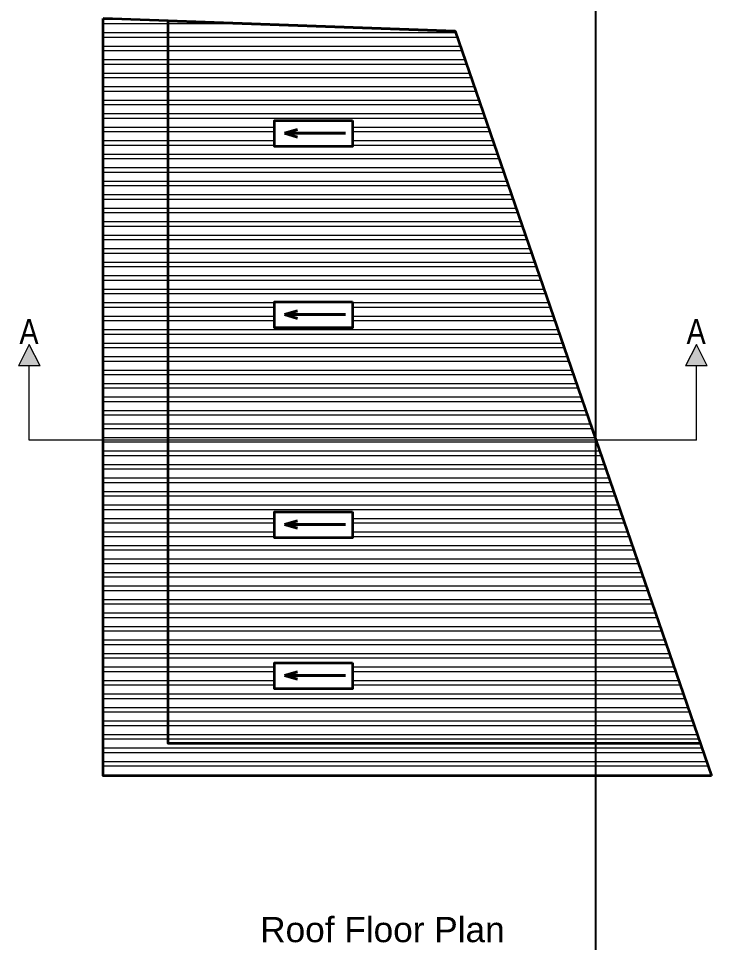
# Model space of a CAD drawing. Header units: inches. Extents: x 352731 to 371558, y -52658 to -39161.
# Drawn here: x 361743 to 362128, y -50120 to -49607 of the extents above; entities that cross this region are included whole.
import ezdxf

# ---------------------------------------------------------------- set-up
doc = ezdxf.new("R2010")
doc.units = ezdxf.units.IN
doc.header["$LTSCALE"] = 2
doc.header["$MEASUREMENT"] = 0
doc.layers.get('0').update_dxf_attribs({"linetype": 'CONTINUOUS'})
for name, color, linetype, lineweight in [('DIM_LINE', 173, 'CONTINUOUS', 20), ('door', 20, 'CONTINUOUS', 35), ('WALL - A', 1, 'CONTINUOUS', 40)]:
    doc.layers.add(name, color=color, linetype=linetype, lineweight=lineweight)
doc.styles.get("Standard").update_dxf_attribs({"font": 'ARIALN.TTF'})
pattern_1 = [(180, (2847.992, 325.253), (-4e-16, -7.5), []), (180, (2845.492, 327.753), (-4e-16, -7.5), [])]

msp = doc.modelspace()

# ---------------------------------------------------------------- hatches: boundary and pattern name
at = {"linetype": 'ByBlock', "lineweight": 5}
for points in [[(361749.19, -49787.98), (361755.19, -49799.98), (361743.19, -49799.98)], [(362119.92, -49787.98), (362125.92, -49799.98), (362113.92, -49799.98)]]:
    msp.add_hatch(color=7, dxfattribs=at).paths.add_polyline_path(points)
at = {"layer": 'DIM_LINE'}
h = msp.add_hatch(dxfattribs=at)
h.set_pattern_fill('ANSI32', color=256, scale=20, angle=135)
h.set_pattern_definition(pattern_1)
h.paths.add_polyline_path([(361826.3, -49608.21), (361790.3, -49606.91), (361790.3, -49841.15), (361826.3, -49841.15)])
h = msp.add_hatch(dxfattribs=at)
h.set_pattern_fill('ANSI32', color=256, scale=20, angle=135)
h.set_pattern_definition(pattern_1)
h.paths.add_polyline_path([(361985.8, -49613.95), (361826.3, -49608.21), (361826.3, -49841.15), (362064.05, -49841.15)])
h.paths.add_polyline_path([(361928.75, -49764.44), (361928.75, -49778.89), (361885.42, -49778.89), (361885.42, -49764.44)], flags=16)
h.paths.add_polyline_path([(361928.75, -49678.14), (361885.42, -49678.14), (361885.42, -49663.69), (361928.75, -49663.69)], flags=16)
h = msp.add_hatch(dxfattribs=at)
h.set_pattern_fill('ANSI32', color=256, scale=20, angle=135)
h.set_pattern_definition(pattern_1)
h.paths.add_polyline_path([(362128.31, -50027.72), (362122.11, -50009.72), (361826.3, -50009.72), (361826.3, -49841.15), (361790.3, -49841.15), (361790.3, -50027.72)])
h = msp.add_hatch(dxfattribs=at)
h.set_pattern_fill('ANSI32', color=256, scale=20, angle=135)
h.set_pattern_definition(pattern_1)
h.paths.add_polyline_path([(362122.11, -50009.72), (362064.05, -49841.15), (361826.3, -49841.15), (361826.3, -50009.72)])
h.paths.add_polyline_path([(361928.75, -49964.96), (361928.75, -49979.41), (361885.42, -49979.41), (361885.42, -49964.96)], flags=16)
h.paths.add_polyline_path([(361928.75, -49895.51), (361885.42, -49895.51), (361885.42, -49881.06), (361928.75, -49881.06)], flags=16)

# ---------------------------------------------------------------- linework, layer by layer
at = {"color": 7, "linetype": 'ByBlock', "lineweight": 5}
for p, q in [((361749.19, -49787.98), (361743.19, -49799.98)), ((361755.19, -49799.98), (361749.19, -49787.98)), ((362119.92, -49787.98), (362113.92, -49799.98)), ((362125.92, -49799.98), (362119.92, -49787.98)), ((361755.19, -49799.98), (361743.19, -49799.98)), ((361749.19, -49841.15), (361749.19, -49799.98)), ((362125.92, -49799.98), (362113.92, -49799.98)), ((362119.92, -49841.15), (362119.92, -49799.98)), ((362119.92, -49841.15), (361749.19, -49841.15))]:
    msp.add_line(p, q, dxfattribs=at)
at = {"ltscale": 0.5}
msp.add_xline((362064.05, -49841.15), (0, 1), dxfattribs=at)
at = {"layer": 'DIM_LINE'}
for points in [[(361885.42, -49663.69), (361885.42, -49678.14), (361928.75, -49678.14), (361928.75, -49663.69)], [(361885.42, -49764.44), (361885.42, -49778.89), (361928.75, -49778.89), (361928.75, -49764.44)], [(361885.42, -49881.06), (361885.42, -49895.51), (361928.75, -49895.51), (361928.75, -49881.06)], [(361885.42, -49964.96), (361885.42, -49979.41), (361928.75, -49979.41), (361928.75, -49964.96)]]:
    msp.add_lwpolyline(points, close=True, dxfattribs=at)
at = {"layer": 'door', "ltscale": 0.5}
msp.add_line((361985.8, -49613.95), (361790.3, -49606.91), dxfattribs=at)
for points in [[(362128.31, -50027.72), (361790.3, -50027.72), (361790.3, -49606.91)], [(362122.11, -50009.72), (361826.3, -50009.72), (361826.3, -49608.21), (361985.8, -49613.95), (362128.31, -50027.72)]]:
    msp.add_lwpolyline(points, dxfattribs=at)
for points in [[(361928.75, -49663.69), (361928.75, -49678.14), (361885.42, -49678.14), (361885.42, -49663.69)], [(361928.75, -49764.44), (361928.75, -49778.89), (361885.42, -49778.89), (361885.42, -49764.44)], [(361928.75, -49881.06), (361928.75, -49895.51), (361885.42, -49895.51), (361885.42, -49881.06)], [(361928.75, -49964.96), (361928.75, -49979.41), (361885.42, -49979.41), (361885.42, -49964.96)]]:
    msp.add_lwpolyline(points, close=True, dxfattribs=at)
at = {"layer": 'WALL - A'}
for p, q in [((361891.01, -49670.72), (361898.31, -49668.59)), ((361924.99, -49670.72), (361891.01, -49670.72)), ((361891.01, -49670.72), (361898.31, -49672.84)), ((361891.01, -49771.47), (361898.31, -49769.35)), ((361924.99, -49771.47), (361891.01, -49771.47)), ((361891.01, -49771.47), (361898.31, -49773.6)), ((361891.01, -49888.09), (361898.31, -49885.97)), ((361924.99, -49888.09), (361891.01, -49888.09)), ((361891.01, -49888.09), (361898.31, -49890.22)), ((361891.01, -49971.99), (361898.31, -49969.87)), ((361924.99, -49971.99), (361891.01, -49971.99)), ((361891.01, -49971.99), (361898.31, -49974.12))]:
    msp.add_line(p, q, dxfattribs=at)

# ---------------------------------------------------------------- texts
at = {"color": 7, "linetype": 'ByBlock', "lineweight": 5, "char_height": 14}
for s, insert, width, attachment_point in [('A', (361754.37, -49773.88), 26.5803, 3), ('A', (362125.11, -49773.88), 26.5803, 3), ('{\\fArial CE|b0|i0|c0|p34;Roof\\fArial CE|b0|i0|c238|p34; Floor Plan}', (361945.44, -50113.28), 235.547, 5)]:
    msp.add_mtext(s, dxfattribs=dict(at, insert=insert, width=width, attachment_point=attachment_point))

doc.saveas('drawing.dxf')
